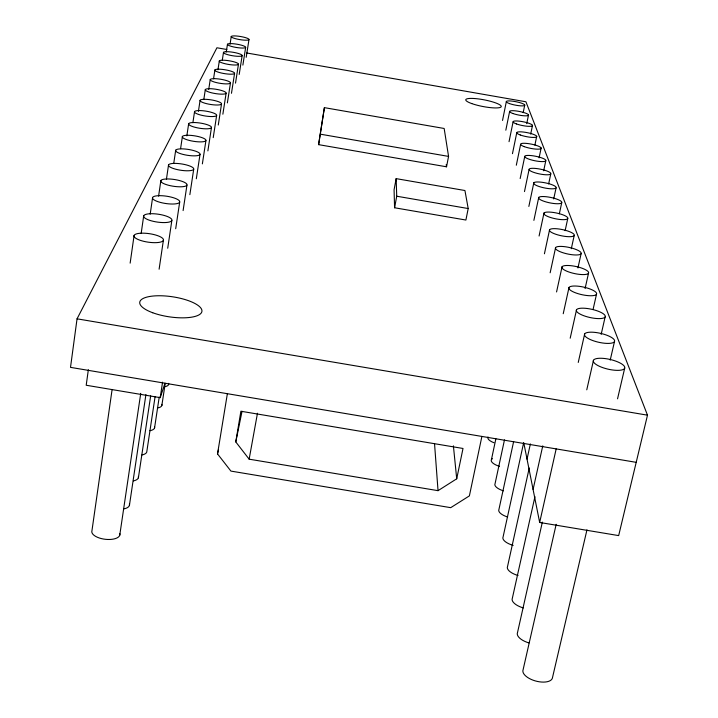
<?xml version="1.0" encoding="UTF-8"?>
<svg xmlns="http://www.w3.org/2000/svg" width="718" height="718" viewBox="0 0 718 718"><rect width="100%" height="100%" fill="white"/><g stroke="black" fill="none" stroke-linecap="round" stroke-linejoin="round"><path stroke-width="1.08" d="M226.861 49.506L216.926 47.774L77.05 318.828L70.508 367.365L636.202 462.338M88.35 369.707L86.205 385.252L160.213 397.655L165.005 383.188M112.08 389.694L91.958 530.683A14.136 6.3 6.9 0 0 105.591 539.326A14.136 6.3 6.9 0 0 119.789 533.609M130.146 263.138L134.104 235.387M141.159 233.476L143.717 215.705M150.197 214.135L152.611 197.504M158.597 196.14L160.859 180.613M166.423 179.294L168.542 164.898M173.729 163.524L175.695 150.233M119.744 535.26L140.737 393.365M159.109 269.205L163.372 240.386A14.89 4.29 8.3 0 0 142.909 233.162A14.89 4.29 8.3 0 0 139.902 240.207A14.89 4.29 8.3 0 0 163.372 240.386M180.586 148.68L182.39 136.528M129.411 505.49L145.916 394.604M167.716 248.24L171.844 220.525A14.306 3.967 8.4 0 0 152.117 213.704A14.306 3.967 8.4 0 0 149.344 220.211A14.306 3.967 8.4 0 0 171.844 220.525M186.842 135.881L188.663 123.684M138.386 477.838L150.654 395.905M175.695 228.719L179.679 202.144A13.768 3.671 8.6 0 0 160.644 195.682A13.768 3.671 8.6 0 0 158.077 201.722A13.768 3.671 8.6 0 0 179.679 202.144M192.891 122.679L194.551 111.631M155.079 396.695L146.741 452.089A12.655 5.08 7.6 0 1 141.949 454.961M183.108 210.58L186.949 185.091A13.265 3.419 8.7 0 0 168.559 178.962A13.265 3.419 8.7 0 0 166.172 184.571A13.265 3.419 8.7 0 0 186.949 185.091M198.419 111.353L200.089 100.287M318.604 144.641L324.401 107.646L444.164 128.477L448.562 156.407L446.533 166.8L318.604 144.641L324.401 107.646M203.804 99.551L205.312 89.597M154.541 428.054L159.225 397.081M189.857 194.668L193.707 169.233A12.798 3.186 8.8 0 0 175.928 163.399A12.798 3.186 8.8 0 0 173.702 168.622A12.798 3.186 8.8 0 0 193.707 169.233M160.213 397.655L162.564 382.173M208.723 89.454L210.239 79.51M161.837 405.562L165.203 383.439M196.319 178.773L200.017 154.433A12.368 2.971 8.9 0 0 182.803 148.877A12.368 2.971 8.9 0 0 180.73 153.751A12.368 2.971 8.9 0 0 200.017 154.433M213.551 78.818L214.897 69.969M202.368 163.875L205.922 140.593A11.964 2.782 8.9 0 0 189.238 135.289A11.964 2.782 8.9 0 0 187.29 139.857A11.964 2.782 8.9 0 0 205.922 140.593M217.958 69.763L219.313 60.94M207.879 150.897L211.451 127.633A11.587 2.612 9 0 0 195.26 122.554A11.587 2.612 9 0 0 193.438 126.835A11.587 2.612 9 0 0 211.451 127.633M222.302 60.124L223.495 52.369M226.278 51.974L227.471 44.229M213.228 137.632L216.639 115.463A11.228 2.45 9.1 0 0 200.923 110.599A11.228 2.45 9.1 0 0 199.2 114.62A11.228 2.45 9.1 0 0 216.639 115.463M230.047 44.247L231.25 36.492M218.281 125.013L221.521 104.011A10.896 2.316 9.1 0 0 206.245 99.344A10.896 2.316 9.1 0 0 204.63 103.132A10.896 2.316 9.1 0 0 221.521 104.011M222.867 114.198L226.125 93.223A10.582 2.181 9.2 0 0 211.263 88.736A10.582 2.181 9.2 0 0 209.746 92.308A10.582 2.181 9.2 0 0 226.125 93.223M227.373 102.907L230.46 83.037A10.276 2.064 9.2 0 0 216.01 78.72A10.276 2.064 9.2 0 0 214.565 82.094A10.276 2.064 9.2 0 0 230.46 83.037M231.474 93.295L234.571 73.398A9.998 1.948 9.3 0 0 220.489 69.242A9.998 1.948 9.3 0 0 219.125 72.437A9.998 1.948 9.3 0 0 234.571 73.398M235.522 83.117L238.457 64.279A9.729 1.849 9.3 0 0 224.734 60.267A9.729 1.849 9.3 0 0 223.442 63.301A9.729 1.849 9.3 0 0 238.457 64.279M239.202 74.439L242.145 55.627A9.478 1.75 9.4 0 0 228.764 51.759A9.478 1.75 9.4 0 0 227.543 54.631A9.478 1.75 9.4 0 0 242.145 55.627M242.872 65.105L245.655 47.415A9.244 1.669 9.4 0 0 232.587 43.672A9.244 1.669 9.4 0 0 231.429 46.401A9.244 1.669 9.4 0 0 245.655 47.415M246.202 57.296L248.984 39.598A9.011 1.589 9.4 0 0 236.231 35.981A9.011 1.589 9.4 0 0 235.118 38.584A9.011 1.589 9.4 0 0 248.984 39.598M481.895 436.427L469.384 495.887L450.724 507.662L230.927 471.098L217.527 453.911L227.373 393.697M235.782 441.92L240.88 411.243L463.011 448.472L456.711 478.807L438.034 490.663L249.146 459.179L235.782 441.92L242.038 411.288M249.146 459.179L257.475 413.236M396.156 178.638L394.074 189.776L394.577 207.762L465.901 220.04L468.199 208.543L464.932 190.521L396.156 178.638L396.731 196.22L394.577 207.762M502.528 120.444L506.307 101.776M505.822 130.191L509.6 111.595M509.035 141.679L513.074 121.952M512.464 153.67L516.736 132.875M523.171 112.681L524.759 104.999M516.314 165.212L520.613 144.435M526.725 123.64L528.538 114.898M520.164 178.558L524.714 156.668M530.692 134.095L532.514 125.336M524.481 191.58L529.058 169.645M534.892 145.099L536.714 136.357M528.852 206.434L533.824 182.776M539.092 157.834L541.157 148.007M543.67 170.776L545.752 160.922A10.815 2.28 11.4 0 0 531.634 155.626A10.815 2.28 11.4 0 0 528.493 158.992A10.815 2.28 11.4 0 0 545.752 160.922M533.878 220.381L538.742 197.405M548.642 183.916L550.751 174.043A11.147 2.423 11.5 0 0 536.166 168.497A11.147 2.423 11.5 0 0 532.98 172.096A11.147 2.423 11.5 0 0 550.751 174.043M491.444 459.592L495.878 438.77M539.083 236.034L543.993 213.022M553.704 198.949L556.055 187.99A11.506 2.576 11.6 0 0 540.986 182.166A11.506 2.576 11.6 0 0 537.746 186.025A11.506 2.576 11.6 0 0 556.055 187.99M504.476 439.883L495.07 483.672A12.152 4.676 13 0 0 503.417 490.834M544.423 253.786L549.593 229.706M559.34 213.793L561.709 202.835A11.883 2.746 11.7 0 0 546.102 196.714A11.883 2.746 11.7 0 0 542.826 200.861A11.883 2.746 11.7 0 0 561.709 202.835M513.648 441.48L498.947 509.394A12.574 4.999 13.2 0 0 507.608 517.005M550.15 272.777L555.606 247.584M565.12 230.693L567.732 218.667A12.287 2.926 11.8 0 0 551.568 212.232A12.287 2.926 11.8 0 0 548.247 216.683A12.287 2.926 11.8 0 0 567.732 218.667M523.628 442.871L503.094 536.929A13.032 5.349 13.5 0 0 513.182 545.366M556.567 291.948L562.059 266.791M571.313 248.706L574.185 235.603A12.718 3.132 11.9 0 0 557.401 228.809A12.718 3.132 11.9 0 0 554.045 233.61A12.718 3.132 11.9 0 0 574.185 235.603M527.03 459.134L530.369 443.93M529.238 468.01L507.545 566.484A13.525 5.744 13.8 0 0 518.046 575.486M563.226 313.73L569.006 287.469M577.945 267.958L581.086 253.75A13.175 3.357 12.1 0 0 563.657 246.561A13.175 3.357 12.1 0 0 560.255 251.758A13.175 3.357 12.1 0 0 581.086 253.75M533.088 489.479L542.763 445.86M534.946 496.659L512.338 598.282A14.046 6.184 14.2 0 0 523.287 607.913M570.191 338.214L576.518 309.808M585.098 288.528L588.509 273.244A13.678 3.608 12.2 0 0 570.37 265.624A13.678 3.608 12.2 0 0 566.933 271.251A13.678 3.608 12.2 0 0 588.509 273.244M246.723 52.979L525.926 101.776L647.492 415.175L618.665 535.601L539.667 522.462L556.172 448.903M542.35 522.121L517.507 632.585A14.62 6.677 14.6 0 0 528.942 642.924M578.25 362.437L584.649 334.005M217.527 453.911L218.514 449.567M593.059 309.539L596.505 294.245A14.216 3.886 12.4 0 0 577.595 286.15A14.216 3.886 12.4 0 0 574.131 292.262A14.216 3.886 12.4 0 0 596.505 294.245M556.181 524.302L523.108 669.715A15.249 7.225 15.1 0 0 535.09 680.852A15.249 7.225 15.1 0 0 552.322 678.339L586.965 529.848M586.768 389.82L593.481 360.301M601.163 334.391L605.139 316.934A14.8 4.2 12.6 0 0 585.394 308.3A14.8 4.2 12.6 0 0 581.903 314.96A14.8 4.2 12.6 0 0 605.139 316.934M610.219 360.086L614.5 341.517A15.437 4.559 12.9 0 0 593.84 332.29A15.437 4.559 12.9 0 0 590.331 339.569A15.437 4.559 12.9 0 0 614.5 341.517M617.543 398.822L624.678 368.244A16.128 4.954 13.1 0 0 603.012 358.354A16.128 4.954 13.1 0 0 599.503 366.342A16.128 4.954 13.1 0 0 624.678 368.244M77.05 318.828L647.492 415.175M320.399 134.185L448.562 156.407M396.731 196.22L468.199 208.543M523.808 442.97L539.667 522.462M446.21 164.601L446.533 166.8M453.399 445.842L456.711 478.807M434.552 443.877L438.034 490.663M499.495 466.341A11.757 4.38 12.7 0 1 492.422 458.676M493.993 442.755A11.389 4.12 12.5 0 1 488.043 437.002M168.631 383.376A11.461 4.173 8.1 0 1 164.44 386.778M129.428 503.955A13.606 5.852 7.2 0 1 124.169 508.847M138.386 476.411A13.112 5.439 7.4 0 1 133.377 480.934M154.514 426.806A12.233 4.748 7.8 0 1 149.945 430.71M161.801 404.387A11.838 4.443 7.9 0 1 157.422 408.03M512.921 113.516A9.666 1.831 11.1 0 0 528.412 115.365A9.666 1.831 11.1 0 0 515.883 110.904A9.666 1.831 11.1 0 0 512.921 113.516M524.266 146.643A10.51 2.154 11.3 0 0 541.04 148.554A10.51 2.154 11.3 0 0 527.362 143.492A10.51 2.154 11.3 0 0 524.266 146.643M520.272 134.984A10.214 2.037 11.2 0 0 536.597 136.878A10.214 2.037 11.2 0 0 523.323 132.031A10.214 2.037 11.2 0 0 520.272 134.984M509.529 103.607A9.415 1.732 11.1 0 0 524.634 105.438A9.415 1.732 11.1 0 0 512.455 101.148A9.415 1.732 11.1 0 0 509.529 103.607M516.493 123.954A9.935 1.93 11.2 0 0 532.388 125.829A9.935 1.93 11.2 0 0 519.509 121.18A9.935 1.93 11.2 0 0 516.493 123.954M152.728 312.752A31.43 10.16 8.4 0 0 201.812 311.872A31.43 10.16 8.4 0 0 157.96 295.762A31.43 10.16 8.4 0 0 152.728 312.752M471.78 103.589A18.085 3.393 10.9 0 0 500.931 107.072A18.085 3.393 10.9 0 0 477.793 98.842A18.085 3.393 10.9 0 0 471.78 103.589"/></g></svg>
